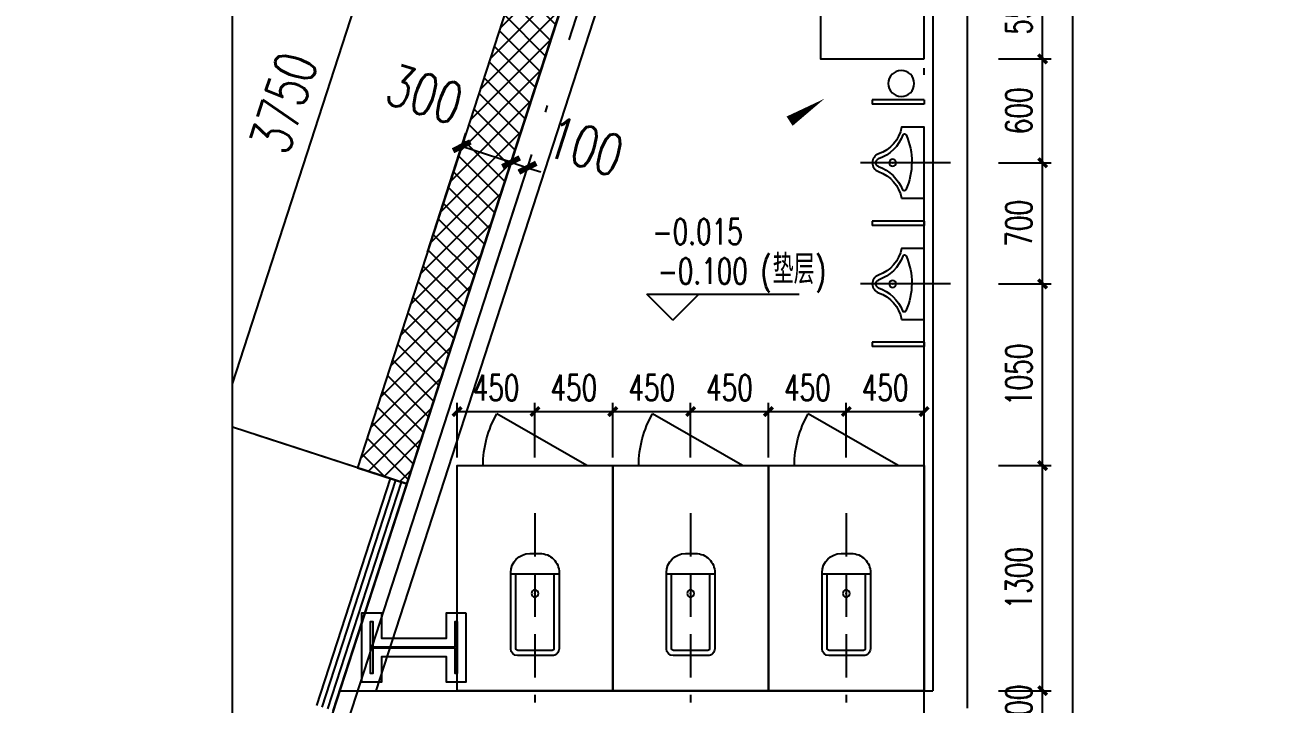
# Model space of a CAD drawing. Extents: x -222544 to -13848, y -31368 to 85559.
# Drawn here: x -49837 to -42616, y 16745 to 20667 of the extents above; entities that cross this region are included whole.
import ezdxf
from ezdxf.xclip import XClip

# ---------------------------------------------------------------- set-up
doc = ezdxf.new("R2010")
doc.units = 0
doc.header["$LTSCALE"] = 1000
doc.header["$MEASUREMENT"] = 0
doc.header["$XCLIPFRAME"] = 0
doc.linetypes.add('10平面$0$DASH', pattern=[0.35, 0.25, -0.1])
doc.linetypes.add('10平面$0$DOTE', pattern=[2.4200000000000004, 2, -0.2, 0.02, -0.2])
doc.layers.get('Defpoints').update_dxf_attribs({"color": 210})
for name, color, linetype in [('10平面$0$A-AXIS-DOTE', 14, '10平面$0$DOTE'), ('10平面$0$A-AXIS-DP', 126, 'Continuous'), ('10平面$0$A-HATCH-2', 251, 'Continuous'), ('10平面$0$A-LIN-V', 9, 'Continuous'), ('10平面$0$A-SFCE', 30, 'Continuous'), ('10平面$0$A-WC', 223, 'Continuous'), ('10平面$0$A-WINDOW', 140, 'Continuous'), ('10平面$0$A-云线（根据审图意见修改）', 4, 'Continuous'), ('10平面$0$AS-WALL', 40, 'Continuous'), ('10平面$0$AS-结构边线层', 200, 'Continuous'), ('10平面$0$DIM_ELEV', 3, 'Continuous'), ('10平面$0$DIM_SYMB', 3, 'Continuous'), ('10平面$0$PUB_HATCH', 8, 'Continuous'), ('10平面$0$PUB_TEXT', 7, 'Continuous'), ('10平面$0$建-墙-幕', 4, 'Continuous'), ('10平面$0$建-标高', 3, 'Continuous'), ('A-AXIS-DP', 126, 'Continuous'), ('A-WINDOW', 140, 'Continuous'), ('DIM_SYMB', 3, 'Continuous')]:
    doc.layers.add(name, color=color, linetype=linetype)
doc.styles.add('10平面$0$_TCH_DIM_T3', font='SIMPLEX', dxfattribs={"width": 0.7058823529411765, "bigfont": 'GBCBIG'})
doc.styles.add('10平面$0$A-STANDARD', font='SIMPLEX', dxfattribs={"bigfont": 'GBCBIG'})
doc.styles.add('_TCH_DIM_T3', font='SIMPLEX', dxfattribs={"width": 0.7058823529411765, "bigfont": 'GBCBIG'})
doc.dimstyles.new('10平面$0$_TCH_ARCH&&80', dxfattribs={"dimtxt": 238, "dimasz": 80, "dimexe": 80, "dimexo": 80, "dimgap": 101, "dimtad": 1, "dimdec": 0, "dimzin": 0, "dimdsep": 46, "dimtxsty": '10平面$0$_TCH_DIM_T3', "dimblk": '10平面$0$_ArchTick', "dimcen": 0.09, "dimclrt": 7, "dimazin": 2, "dimtfac": 1, "dimtdec": 0, "dimtix": 1, "dimtmove": 2, "dimatfit": 3, "dimfxl": 0, "dimtolj": 1, "dimtzin": 0, "dimarcsym": 0})
doc.dimstyles.new('_TCH_ARCH&&50', dxfattribs={"dimtxt": 148.75, "dimasz": 50, "dimexe": 50, "dimexo": 50, "dimgap": 63.12500000000001, "dimtad": 1, "dimdec": 0, "dimzin": 0, "dimdsep": 46, "dimtxsty": '_TCH_DIM_T3', "dimblk": 'ARCHTICK', "dimcen": 0.09, "dimclrt": 7, "dimazin": 2, "dimtfac": 1, "dimtdec": 0, "dimtix": 1, "dimtmove": 2, "dimatfit": 3, "dimfxl": 0, "dimtolj": 1, "dimtzin": 0, "dimarcsym": 0})

# ---------------------------------------------------------------- blocks, each defined once
blk = doc.blocks.new('10平面$0$dote')
at = {"layer": '10平面$0$A-AXIS-DOTE', "ltscale": 2}
for p, q in [((-43117.79967473072, -169748.8673130367), (-43117.79967473072, -75950)), ((82882.20032526908, -264079.9999961853), (82882.20032526902, -167560.7086373401))]:
    blk.add_line(p, q, dxfattribs=at)
blk.add_lwpolyline([(-66316.35296111749, -152160.3740054358), (-42470.19475549422, -78665.96013989532)], dxfattribs=at)
blk = doc.blocks.new('10平面$0$厕卫')
at = {"layer": '10平面$0$A-AXIS-DOTE', "linetype": '10平面$0$DASH'}
blk.add_line((50, -823.114372253418), (50, 271.885627746582), dxfattribs=at)
at = {"layer": '10平面$0$A-WC'}
for p, q in [((-59.78343963623047, -40), (-59.78343963623047, -469.6564288139343)), ((149.7834396362305, -30), (-49.78343963623047, -30)), ((159.7834396362305, -469.6564288139343), (159.7834396362305, -40)), ((189.7834396362305, -469.6564288139343), (-89.78343963623047, -469.6564288139343)), ((350, -1097.23339176178), (-169.6152420043945, -1397.23339176178))]:
    blk.add_line(p, q, dxfattribs=at)
blk.add_lwpolyline([(-400, 202.7666082382202), (-400, -1097.23339176178), (500, -1097.23339176178), (500, 202.7666082382202)], close=True, dxfattribs=at)
blk.add_lwpolyline([(189.7834396362305, -40, 0.4142135623730951), (149.7834396362305, 0), (-49.78343963623047, 0, 0.4142135623730951), (-89.78343963623047, -40), (-89.78343963623047, -479.6564288139343, 0.4142135623730951), (20.21656036376953, -589.6564288139343), (79.78343963623047, -589.6564288139343, 0.4142135623730903), (189.7834396362305, -479.6564288139343)], format="xyb", close=True, dxfattribs=at)
blk.add_circle((50, -358.6146011352539), 20, dxfattribs=at)
for centre, radius, start, end in [((-49.78343963623047, -40), 10, 90, 180), ((149.7834396362305, -40), 10, 0, 90), ((350, -1097.23339176178), 599.9999999999995, 180, 209.9998831151044)]:
    blk.add_arc(centre, radius, start, end, dxfattribs=at)
for p in [(50, 0), (50, -358.6146011352539)]:
    blk.add_point(p, dxfattribs=at)
blk = doc.blocks.new('10平面$0$$lvtry$00000224')
at = {"color": 0}
for p, q in [((-362.5000001189765, -1.369509844441253e-06), (-362.5000001189765, -300.0000013695098)), ((-337.5000001189765, -1.369509845972061e-06), (-362.5000001189765, -1.369509844441253e-06)), ((-337.5000001189765, -1.369509845972061e-06), (-337.5000001189765, -300.0000013695098)), ((337.4999998810235, -1.369509844441253e-06), (337.4999998810235, -300.0000013695098)), ((362.4999998810235, -1.369509845972061e-06), (337.4999998810235, -1.369509844441253e-06)), ((362.4999998810235, -1.369509845972061e-06), (362.4999998810235, -300.0000013695098)), ((-337.5000001189765, -300.0000013695098), (-362.5000001189765, -300.0000013695098)), ((362.4999998810235, -300.0000013695098), (337.4999998810235, -300.0000013695098))]:
    blk.add_line(p, q, dxfattribs=at)
at = {"color": 0, "elevation": 1e-08}
blk.add_lwpolyline([(-205, -130.6921668672003), (-205, 0), (205, 0), (205, -130.6921668676659, 0.2680681872429386), (50.76696929242462, -263.4628327437676, -0.3177651244820785), (-5.727633833885193e-08, -299.6467267489061, -0.3177651238976431), (-50.76696929195896, -263.4628327442333, 0.2680681872434905)], format="xyb", close=True, dxfattribs=at)
at = {"color": 0}
blk.add_circle((0, -181.622158779297, 1e-08), 20, dxfattribs=at)
for centre, radius, start, end in [((5.09339536074549, -466.4251228258945, 1e-08), 395.0016948295107, 66.66751465096227, 114.1083874687021), ((-152.1659696591087, -115.0054347957484, 1e-08), 10, 114.1083874687021, 248.1393961379835), ((-242.8073158459738, -340.9316236418672, 1e-08), 233.4306809856922, 19.26394190434416, 68.13939613798351), ((242.8073158459738, -340.9316236418672, 1e-08), 233.4306809856917, 110.4941076083355, 160.7360580956559), ((157.579544424545, -112.9081085743383, 1e-08), 10, 290.4941076083355, 66.66751465096227), ((0.2095041857101023, -256, 1e-08), 23.99999999999859, 199.2639419043441, 269.499839251993), ((-0.2095041857101023, -256, 1e-08), 24.00000000000079, 270.500160748007, 340.7360580956558)]:
    blk.add_arc(centre, radius, start, end, dxfattribs=at)
blk.add_point((0, -181.622158779297, 1e-08), dxfattribs=at)
at = {"layer": '10平面$0$A-AXIS-DOTE'}
blk.add_lwpolyline([(-1.327134668827057e-07, 152.6724720913917), (-1.327134668827057e-07, -367.3275279086083)], dxfattribs=at)
blk = doc.blocks.new('10平面$0$小便器')
at = {"layer": '10平面$0$A-WC', "xscale": -1, "rotation": 89.99999999999999}
blk.add_blockref('10平面$0$$lvtry$00000224', (2044606.132980346, 1695653.609367371), dxfattribs=at)
blk = doc.blocks.new('10平面$0$45345')
at = {"layer": '10平面$0$A-WC'}
h = blk.add_hatch(dxfattribs=at)
h.set_pattern_fill('ANSI31', color=256, scale=10, angle=7.69694232914171e-13)
h.set_pattern_definition([(30.00000000072439, (40598742844.53468, 3385776346.450553), (-7.937500000173811, 13.74815328497761), [])])
edge = h.paths.add_edge_path()
edge.add_arc((40598742441.34776, 3385774511.717568), 50, 0, 360)
blk.add_circle((40598742441.34776, 3385774511.717568), 50, dxfattribs=at)
blk = doc.blocks.new('10平面$0$43243')
at = {"layer": '10平面$0$AS-结构边线层'}
blk.add_lwpolyline([(-229294.1845319311, 723089.9999962754), (-250514.1845319296, 723089.9999964598), (-250514.1845319408, 722919.9999964605), (-252354.184572607, 722919.9999964794), (-252354.1845726069, 722470.0003882067), (-254454.1845521902, 722470.0003872726), (-254454.1845522445, 722919.9999964752), (-264361.0353498883, 722919.9999961973), (-285754.1844616398, 656985.8172614059)], dxfattribs=at)
blk = doc.blocks.new('10平面$0$342343243')
at = {"layer": '10平面$0$A-AXIS-DP', "color": 5}
blk.add_lwpolyline([(-155704.1845301406, 832069.9999961851), (-155404.1845301406, 832069.9999961851), (-155404.1845301406, 832057.9999961851), (-155550.1845301406, 832057.9999961851), (-155550.1845301406, 831581.9999961851), (-155404.1845301406, 831581.9999961851), (-155404.1845301406, 831569.9999961851), (-155704.1845301406, 831569.9999961851), (-155704.1845301406, 831581.9999961851), (-155558.1845301406, 831581.9999961851), (-155558.1845301406, 832057.9999961851), (-155704.1845301406, 832057.9999961851), (-155704.1845301406, 832069.9999961851)], close=True, dxfattribs=at)
at = {"layer": '10平面$0$A-HATCH-2'}
blk.add_lwpolyline([(-155754.1845301406, 832119.9999961851), (-155354.1845301406, 832119.9999961851), (-155354.1845301406, 832007.9999961851), (-155500.1845301406, 832007.9999961851), (-155500.1845301406, 831631.9999961851), (-155354.1845301406, 831631.9999961851), (-155354.1845301406, 831519.9999961851), (-155754.1845301406, 831519.9999961851), (-155754.1845301406, 831631.9999961851), (-155608.1845301406, 831631.9999961851), (-155608.1845301406, 832007.9999961851), (-155754.1845301406, 832007.9999961851)], close=True, dxfattribs=at)
blk = doc.blocks.new('10平面$0$33333')
at = {"layer": '10平面$0$A-AXIS-DP', "rotation": 270}
blk.add_blockref('10平面$0$342343243', (-1098624.184520937, 558765.8154660431), dxfattribs=at)
blk = doc.blocks.new('10平面$0$3132')
at = {"layer": '10平面$0$DIM_ELEV', "linetype": '10平面$0$DASH', "const_width": 30}
blk.add_lwpolyline([(-267460, 723920), (-262590, 723920, -0.414213562373095), (-262090, 723420), (-262090, 713480, -0.414213562373095), (-262590, 712980), (-267460, 712980, -0.414213562373095), (-267960, 713480), (-267960, 723420, -0.414213562373095)], format="xyb", close=True, dxfattribs=at)
blk = doc.blocks.new('10平面$0$2343243')
at = {"layer": '10平面$0$A-云线（根据审图意见修改）', "color": 1, "ltscale": 500}
blk.add_lwpolyline([(-265623.3168865332, 705106.6805161908), (-178050.5180093576, 972846.4241111586), (-230714.4911973404, 804819.9999973776)], dxfattribs=at)
blk = doc.blocks.new('10平面$0$_ArchTick')
at = {"color": 0, "linetype": 'ByBlock', "const_width": 0.4}
blk.add_lwpolyline([(-0.5, -0.5), (0.5, 0.5)], dxfattribs=at)
blk = doc.blocks.new('*D699')
at = {"layer": '10平面$0$A-AXIS-DP', "color": 0, "lineweight": -2, "transparency": 16777216}
for p, q in [((-269161.1532637305, 711811.5777443454), (-267926.6598668417, 715616.3150878991)), ((-266844.7081582245, 715265.2626710212), (-268002.7546132362, 715641.0049556823)), ((-268079.2015551132, 711460.5253274674), (-269237.248010125, 711836.2676121285))]:
    blk.add_line(p, q, dxfattribs=at)
at = {"layer": 'Defpoints', "color": 0, "transparency": 16777216}
for p in [(-267926.6598668417, 715616.3150878991), (-266768.6134118299, 715240.572803238), (-268003.1068087188, 711435.8354596843)]:
    blk.add_point(p, dxfattribs=at)
at = {"layer": '10平面$0$A-AXIS-DP', "color": 0, "lineweight": -2, "transparency": 16777216, "xscale": 80, "yscale": 80, "zscale": 80}
for p, rotation in [((-267926.6598668417, 715616.3150878991), 72.02371341813716), ((-269161.1532637305, 711811.5777443454), 252.0237134181372)]:
    blk.add_blockref('10平面$0$_ArchTick', p, dxfattribs=dict(at, rotation=rotation))
at = {"layer": '10平面$0$A-AXIS-DP', "color": 7, "transparency": 16777216, "insert": (-268753.1671178711, 713781.8435525259), "char_height": 238, "attachment_point": 5, "rotation": 72.02371341813716, "style": '10平面$0$_TCH_DIM_T3'}
blk.add_mtext('\\A1;4000', dxfattribs=at)
blk = doc.blocks.new('*D700')
at = {"layer": '10平面$0$A-AXIS-DP', "color": 0, "lineweight": -2, "transparency": 16777216}
for p, q in [((-267926.6598668417, 715616.3150878992), (-266769.3223146674, 719183.2563246464)), ((-265687.3706060501, 718832.2039077685), (-266845.4170610619, 719207.9461924296)), ((-266844.7081582245, 715265.2626710213), (-268002.7546132362, 715641.0049556824))]:
    blk.add_line(p, q, dxfattribs=at)
at = {"layer": 'Defpoints', "color": 0, "transparency": 16777216}
for p in [(-266769.3223146674, 719183.2563246464), (-265611.2758596556, 718807.5140399853), (-266768.6134118299, 715240.572803238)]:
    blk.add_point(p, dxfattribs=at)
at = {"layer": '10平面$0$A-AXIS-DP', "color": 0, "lineweight": -2, "transparency": 16777216, "xscale": 80, "yscale": 80, "zscale": 80}
for p, rotation in [((-266769.3223146674, 719183.2563246464), 72.0237134181371), ((-267926.6598668417, 715616.3150878992), 252.0237134181371)]:
    blk.add_blockref('10平面$0$_ArchTick', p, dxfattribs=dict(at, rotation=rotation))
at = {"layer": '10平面$0$A-AXIS-DP', "color": 7, "transparency": 16777216, "insert": (-267557.2516433396, 717467.6828426765), "char_height": 238, "attachment_point": 5, "rotation": 72.0237134181371, "style": '10平面$0$_TCH_DIM_T3'}
blk.add_mtext('\\A1;3750', dxfattribs=at)
blk = doc.blocks.new('*D1418')
at = {"layer": '10平面$0$A-AXIS-DP', "color": 0, "lineweight": -2, "transparency": 16777216}
for p, q in [((-266726.0950561, 716602.8896771814), (-266502.809293997, 717291.0615859972)), ((-266527.4991617802, 717214.9668396027), (-266242.1438628007, 717122.3798354159)), ((-266440.7397571206, 716510.3026729944), (-266217.4539950176, 717198.4745818104))]:
    blk.add_line(p, q, dxfattribs=at)
at = {"layer": 'Defpoints', "color": 0, "transparency": 16777216}
for p in [(-266242.1438628007, 717122.3798354159), (-266750.7849238833, 716526.7949307868), (-266465.4296249038, 716434.2079265999)]:
    blk.add_point(p, dxfattribs=at)
at = {"layer": '10平面$0$A-AXIS-DP', "color": 0, "lineweight": -2, "transparency": 16777216, "xscale": 80, "yscale": 80, "zscale": 80}
for p, rotation in [((-266527.4991617802, 717214.9668396027), 162.0237134181401), ((-266242.1438628007, 717122.3798354159), 342.02371341814)]:
    blk.add_blockref('10平面$0$_ArchTick', p, dxfattribs=dict(at, rotation=rotation))
at = {"layer": '10平面$0$A-AXIS-DP', "color": 7, "transparency": 16777216, "insert": (-266741.1525870361, 717515.5799029851), "char_height": 238, "attachment_point": 5, "rotation": 342.02371341814006, "style": '10平面$0$_TCH_DIM_T3'}
blk.add_mtext('\\A1;300', dxfattribs=at)
blk = doc.blocks.new('*D1419')
at = {"layer": '10平面$0$A-AXIS-DP', "color": 0, "lineweight": -2, "transparency": 16777216}
for p, q in [((-266440.7397571205, 716510.3026729943), (-266217.4539950174, 717198.4745818102)), ((-266345.621324127, 716479.4403382652), (-266122.3355620239, 717167.6122470812)), ((-266242.1438628006, 717122.3798354156), (-266318.2386091951, 717147.0697031989)), ((-266242.1438628006, 717122.3798354156), (-266147.025429807, 717091.5175006867)), ((-266147.025429807, 717091.5175006867), (-266070.9306834125, 717066.8276329035))]:
    blk.add_line(p, q, dxfattribs=at)
at = {"layer": 'Defpoints', "color": 0, "transparency": 16777216}
for p in [(-266147.025429807, 717091.5175006867), (-266465.4296249036, 716434.2079265998), (-266370.3111919102, 716403.3455918706)]:
    blk.add_point(p, dxfattribs=at)
at = {"layer": '10平面$0$A-AXIS-DP', "color": 0, "lineweight": -2, "transparency": 16777216, "xscale": 80, "yscale": 80, "zscale": 80}
for p, rotation in [((-266242.1438628006, 717122.3798354156), 342.0237134181418), ((-266147.025429807, 717091.5175006867), 162.0237134181418)]:
    blk.add_blockref('10平面$0$_ArchTick', p, dxfattribs=dict(at, rotation=rotation))
at = {"layer": '10平面$0$A-AXIS-DP', "color": 7, "transparency": 16777216, "insert": (-265812.7966810224, 717214.3635160305), "char_height": 238, "attachment_point": 5, "rotation": 342.02371341814177, "style": '10平面$0$_TCH_DIM_T3'}
blk.add_mtext('\\A1;100', dxfattribs=at)
blk = doc.blocks.new('_ArchTick')
at = {"color": 0, "linetype": 'ByBlock', "const_width": 0.4}
blk.add_lwpolyline([(-0.5, -0.5), (0.5, 0.5)], dxfattribs=at)
blk = doc.blocks.new('*D329')
at = {"layer": 'A-AXIS-DP', "color": 0, "lineweight": -2, "transparency": 16777216}
for p, q in [((-43953.74451973083, 16821.42468788756), (-43953.74451973083, 16871.42468788756)), ((-44208.85793677629, 16821.42468788756), (-43903.74451973083, 16821.42468788756)), ((-43953.74451973083, 16621.42468595371), (-43953.74451973083, 16821.42468788756)), ((-44208.85793791959, 16621.42468595371), (-43903.74451973083, 16621.42468595371)), ((-43953.74451973083, 16621.42468595371), (-43953.74451973083, 16571.42468595371))]:
    blk.add_line(p, q, dxfattribs=at)
at = {"layer": 'Defpoints', "color": 0, "transparency": 16777216}
for p in [(-44258.85793677629, 16821.42468788756), (-43953.74451973083, 16821.42468788756), (-44258.85793791959, 16621.42468595371)]:
    blk.add_point(p, dxfattribs=at)
at = {"layer": 'A-AXIS-DP', "color": 0, "lineweight": -2, "transparency": 16777216, "xscale": 50, "yscale": 50, "zscale": 50}
for p, rotation in [((-43953.74451973083, 16821.42468788756), 270), ((-43953.74451973083, 16621.42468595371), 90)]:
    blk.add_blockref('_ArchTick', p, dxfattribs=dict(at, rotation=rotation))
at = {"layer": 'A-AXIS-DP', "color": 7, "transparency": 16777216, "insert": (-44091.24451973081, 16721.42468692065), "char_height": 148.75, "attachment_point": 5, "rotation": 90, "style": '_TCH_DIM_T3'}
blk.add_mtext('\\A1;200', dxfattribs=at)
blk = doc.blocks.new('*D330')
at = {"layer": 'A-AXIS-DP', "color": 0, "lineweight": -2, "transparency": 16777216}
for p, q in [((-44208.85792934478, 18121.42468783146), (-43903.74451544342, 18121.42468783146)), ((-43953.74451544342, 16821.42468788756), (-43953.74451544342, 18121.42468783146)), ((-44208.85793677629, 16821.42468788756), (-43903.74451544342, 16821.42468788756))]:
    blk.add_line(p, q, dxfattribs=at)
at = {"layer": 'Defpoints', "color": 0, "transparency": 16777216}
for p in [(-44258.85792934478, 18121.42468783146), (-43953.74451544342, 18121.42468783146), (-44258.85793677629, 16821.42468788756)]:
    blk.add_point(p, dxfattribs=at)
at = {"layer": 'A-AXIS-DP', "color": 0, "lineweight": -2, "transparency": 16777216, "xscale": 50, "yscale": 50, "zscale": 50}
for p, rotation in [((-43953.74451544342, 18121.42468783146), 90), ((-43953.74451544342, 16821.42468788756), 270)]:
    blk.add_blockref('_ArchTick', p, dxfattribs=dict(at, rotation=rotation))
at = {"layer": 'A-AXIS-DP', "color": 7, "transparency": 16777216, "insert": (-44091.2445154434, 17471.42468785952), "char_height": 148.75, "attachment_point": 5, "rotation": 90, "style": '_TCH_DIM_T3'}
blk.add_mtext('\\A1;1300', dxfattribs=at)
blk = doc.blocks.new('*D331')
at = {"layer": 'A-AXIS-DP', "color": 0, "lineweight": -2, "transparency": 16777216}
for p, q in [((-44208.85792334241, 19171.42468744451), (-43903.74450872648, 19171.42468744451)), ((-43953.74450872648, 18121.42468783146), (-43953.74450872648, 19171.42468744451)), ((-44208.85792934478, 18121.42468783146), (-43903.74450872648, 18121.42468783146))]:
    blk.add_line(p, q, dxfattribs=at)
at = {"layer": 'Defpoints', "color": 0, "transparency": 16777216}
for p in [(-44258.85792334241, 19171.42468744451), (-43953.74450872648, 19171.42468744451), (-44258.85792934478, 18121.42468783146)]:
    blk.add_point(p, dxfattribs=at)
at = {"layer": 'A-AXIS-DP', "color": 0, "lineweight": -2, "transparency": 16777216, "xscale": 50, "yscale": 50, "zscale": 50}
for p, rotation in [((-43953.74450872648, 19171.42468744451), 90), ((-43953.74450872648, 18121.42468783146), 270)]:
    blk.add_blockref('_ArchTick', p, dxfattribs=dict(at, rotation=rotation))
at = {"layer": 'A-AXIS-DP', "color": 7, "transparency": 16777216, "insert": (-44091.24450872646, 18646.42468763799), "char_height": 148.75, "attachment_point": 5, "rotation": 90, "style": '_TCH_DIM_T3'}
blk.add_mtext('\\A1;1050', dxfattribs=at)
blk = doc.blocks.new('*D332')
at = {"layer": 'A-AXIS-DP', "color": 0, "lineweight": -2, "transparency": 16777216}
for p, q in [((-44208.85791934083, 19871.42468744358), (-43903.74450372451, 19871.42468744358)), ((-43953.74450372451, 19171.42468744451), (-43953.74450372451, 19871.42468744358)), ((-44208.85792334241, 19171.42468744451), (-43903.74450372451, 19171.42468744451))]:
    blk.add_line(p, q, dxfattribs=at)
at = {"layer": 'Defpoints', "color": 0, "transparency": 16777216}
for p in [(-44258.85791934083, 19871.42468744358), (-43953.74450372451, 19871.42468744358), (-44258.85792334241, 19171.42468744451)]:
    blk.add_point(p, dxfattribs=at)
at = {"layer": 'A-AXIS-DP', "color": 0, "lineweight": -2, "transparency": 16777216, "xscale": 50, "yscale": 50, "zscale": 50}
for p, rotation in [((-43953.74450372451, 19871.42468744358), 90), ((-43953.74450372451, 19171.42468744451), 270)]:
    blk.add_blockref('_ArchTick', p, dxfattribs=dict(at, rotation=rotation))
at = {"layer": 'A-AXIS-DP', "color": 7, "transparency": 16777216, "insert": (-44091.24450372449, 19521.42468744405), "char_height": 148.75, "attachment_point": 5, "rotation": 90, "style": '_TCH_DIM_T3'}
blk.add_mtext('\\A1;700', dxfattribs=at)
blk = doc.blocks.new('*D333')
at = {"layer": 'A-AXIS-DP', "color": 0, "lineweight": -2, "transparency": 16777216}
for p, q in [((-44208.85791591091, 20471.42468771327), (-43903.74450000875, 20471.42468771327)), ((-43953.74450000875, 19871.42468744358), (-43953.74450000875, 20471.42468771327)), ((-44208.85791934083, 19871.42468744358), (-43903.74450000875, 19871.42468744358))]:
    blk.add_line(p, q, dxfattribs=at)
at = {"layer": 'Defpoints', "color": 0, "transparency": 16777216}
for p in [(-44258.85791591091, 20471.42468771327), (-43953.74450000875, 20471.42468771327), (-44258.85791934083, 19871.42468744358)]:
    blk.add_point(p, dxfattribs=at)
at = {"layer": 'A-AXIS-DP', "color": 0, "lineweight": -2, "transparency": 16777216, "xscale": 50, "yscale": 50, "zscale": 50}
for p, rotation in [((-43953.74450000875, 20471.42468771327), 90), ((-43953.74450000875, 19871.42468744358), 270)]:
    blk.add_blockref('_ArchTick', p, dxfattribs=dict(at, rotation=rotation))
at = {"layer": 'A-AXIS-DP', "color": 7, "transparency": 16777216, "insert": (-44091.24450000873, 20171.42468757843), "char_height": 148.75, "attachment_point": 5, "rotation": 90, "style": '_TCH_DIM_T3'}
blk.add_mtext('\\A1;600', dxfattribs=at)
blk = doc.blocks.new('*D334')
at = {"layer": 'A-AXIS-DP', "color": 0, "lineweight": -2, "transparency": 16777216}
for p, q in [((-44208.85791276681, 21021.42468697109), (-43903.74449672174, 21021.42468697109)), ((-43953.74449672174, 20471.42468771328), (-43953.74449672174, 21021.42468697109)), ((-44208.85791591091, 20471.42468771328), (-43903.74449672174, 20471.42468771328))]:
    blk.add_line(p, q, dxfattribs=at)
at = {"layer": 'Defpoints', "color": 0, "transparency": 16777216}
for p in [(-44258.85791276681, 21021.42468697109), (-43953.74449672174, 21021.42468697109), (-44258.85791591091, 20471.42468771328)]:
    blk.add_point(p, dxfattribs=at)
at = {"layer": 'A-AXIS-DP', "color": 0, "lineweight": -2, "transparency": 16777216, "xscale": 50, "yscale": 50, "zscale": 50}
for p, rotation in [((-43953.74449672174, 21021.42468697109), 90), ((-43953.74449672174, 20471.42468771328), 270)]:
    blk.add_blockref('_ArchTick', p, dxfattribs=dict(at, rotation=rotation))
at = {"layer": 'A-AXIS-DP', "color": 7, "transparency": 16777216, "insert": (-44091.24449672172, 20746.42468734219), "char_height": 148.75, "attachment_point": 5, "rotation": 90, "style": '_TCH_DIM_T3'}
blk.add_mtext('\\A1;550', dxfattribs=at)
blk = doc.blocks.new('*D343')
at = {"layer": 'A-AXIS-DP', "color": 0, "lineweight": -2, "transparency": 16777216}
for p, q in [((-47338.85791618358, 18169.33309236684), (-47338.85791618358, 18484.03618369974)), ((-47338.85791618358, 18434.03618369974), (-46888.85791618288, 18434.03618369974)), ((-46888.85791618288, 18169.33309236557), (-46888.85791618288, 18484.03618369974))]:
    blk.add_line(p, q, dxfattribs=at)
at = {"layer": 'Defpoints', "color": 0, "transparency": 16777216}
for p in [(-46888.85791618288, 18434.03618369974), (-47338.85791618358, 18119.33309236684), (-46888.85791618288, 18119.33309236557)]:
    blk.add_point(p, dxfattribs=at)
at = {"layer": 'A-AXIS-DP', "color": 0, "lineweight": -2, "transparency": 16777216, "xscale": 50, "yscale": 50, "zscale": 50, "rotation": 180}
blk.add_blockref('_ArchTick', (-47338.85791618358, 18434.03618369974), dxfattribs=at)
at = {"layer": 'A-AXIS-DP', "color": 0, "lineweight": -2, "transparency": 16777216, "xscale": 50, "yscale": 50, "zscale": 50}
blk.add_blockref('_ArchTick', (-46888.85791618288, 18434.03618369974), dxfattribs=at)
at = {"layer": 'A-AXIS-DP', "color": 7, "transparency": 16777216, "insert": (-47113.85791618323, 18571.53618369974), "char_height": 148.75, "attachment_point": 5, "style": '_TCH_DIM_T3'}
blk.add_mtext('\\A1;450', dxfattribs=at)
blk = doc.blocks.new('*D344')
at = {"layer": 'A-AXIS-DP', "color": 0, "lineweight": -2, "transparency": 16777216}
for p, q in [((-46888.85791618288, 18169.33309236557), (-46888.85791618288, 18484.03618369847)), ((-46888.85791618288, 18434.03618369847), (-46438.85791618358, 18434.03618369847)), ((-46438.85791618358, 18169.33309236431), (-46438.85791618358, 18484.03618369847))]:
    blk.add_line(p, q, dxfattribs=at)
at = {"layer": 'Defpoints', "color": 0, "transparency": 16777216}
for p in [(-46438.85791618358, 18434.03618369847), (-46888.85791618288, 18119.33309236557), (-46438.85791618358, 18119.33309236431)]:
    blk.add_point(p, dxfattribs=at)
at = {"layer": 'A-AXIS-DP', "color": 0, "lineweight": -2, "transparency": 16777216, "xscale": 50, "yscale": 50, "zscale": 50, "rotation": 180}
blk.add_blockref('_ArchTick', (-46888.85791618288, 18434.03618369847), dxfattribs=at)
at = {"layer": 'A-AXIS-DP', "color": 0, "lineweight": -2, "transparency": 16777216, "xscale": 50, "yscale": 50, "zscale": 50}
blk.add_blockref('_ArchTick', (-46438.85791618358, 18434.03618369847), dxfattribs=at)
at = {"layer": 'A-AXIS-DP', "color": 7, "transparency": 16777216, "insert": (-46663.85791618323, 18571.53618369847), "char_height": 148.75, "attachment_point": 5, "style": '_TCH_DIM_T3'}
blk.add_mtext('\\A1;450', dxfattribs=at)
blk = doc.blocks.new('*D345')
at = {"layer": 'A-AXIS-DP', "color": 0, "lineweight": -2, "transparency": 16777216}
for p, q in [((-46438.85791618358, 18169.33309236431), (-46438.85791618358, 18484.03618369721)), ((-46438.85791618358, 18434.03618369721), (-45988.85791618288, 18434.03618369721)), ((-45988.85791618288, 18169.33309236304), (-45988.85791618288, 18484.03618369721))]:
    blk.add_line(p, q, dxfattribs=at)
at = {"layer": 'Defpoints', "color": 0, "transparency": 16777216}
for p in [(-45988.85791618288, 18434.03618369721), (-46438.85791618358, 18119.33309236431), (-45988.85791618288, 18119.33309236304)]:
    blk.add_point(p, dxfattribs=at)
at = {"layer": 'A-AXIS-DP', "color": 0, "lineweight": -2, "transparency": 16777216, "xscale": 50, "yscale": 50, "zscale": 50, "rotation": 180}
blk.add_blockref('_ArchTick', (-46438.85791618358, 18434.03618369721), dxfattribs=at)
at = {"layer": 'A-AXIS-DP', "color": 0, "lineweight": -2, "transparency": 16777216, "xscale": 50, "yscale": 50, "zscale": 50}
blk.add_blockref('_ArchTick', (-45988.85791618288, 18434.03618369721), dxfattribs=at)
at = {"layer": 'A-AXIS-DP', "color": 7, "transparency": 16777216, "insert": (-46213.85791618323, 18571.53618369721), "char_height": 148.75, "attachment_point": 5, "style": '_TCH_DIM_T3'}
blk.add_mtext('\\A1;450', dxfattribs=at)
blk = doc.blocks.new('*D346')
at = {"layer": 'A-AXIS-DP', "color": 0, "lineweight": -2, "transparency": 16777216}
for p, q in [((-45988.85791618288, 18169.33309236304), (-45988.85791618288, 18484.03618369594)), ((-45988.85791618288, 18434.03618369594), (-45538.85791618357, 18434.03618369594)), ((-45538.85791618357, 18169.33309236178), (-45538.85791618357, 18484.03618369594))]:
    blk.add_line(p, q, dxfattribs=at)
at = {"layer": 'Defpoints', "color": 0, "transparency": 16777216}
for p in [(-45538.85791618357, 18434.03618369594), (-45988.85791618288, 18119.33309236304), (-45538.85791618357, 18119.33309236178)]:
    blk.add_point(p, dxfattribs=at)
at = {"layer": 'A-AXIS-DP', "color": 0, "lineweight": -2, "transparency": 16777216, "xscale": 50, "yscale": 50, "zscale": 50, "rotation": 180}
blk.add_blockref('_ArchTick', (-45988.85791618288, 18434.03618369594), dxfattribs=at)
at = {"layer": 'A-AXIS-DP', "color": 0, "lineweight": -2, "transparency": 16777216, "xscale": 50, "yscale": 50, "zscale": 50}
blk.add_blockref('_ArchTick', (-45538.85791618357, 18434.03618369594), dxfattribs=at)
at = {"layer": 'A-AXIS-DP', "color": 7, "transparency": 16777216, "insert": (-45763.85791618322, 18571.53618369594), "char_height": 148.75, "attachment_point": 5, "style": '_TCH_DIM_T3'}
blk.add_mtext('\\A1;450', dxfattribs=at)
blk = doc.blocks.new('*D347')
at = {"layer": 'A-AXIS-DP', "color": 0, "lineweight": -2, "transparency": 16777216}
for p, q in [((-45538.85791618357, 18169.33309236178), (-45538.85791618357, 18484.03618369468)), ((-45538.85791618357, 18434.03618369468), (-45088.85791618377, 18434.03618369468)), ((-45088.85791618377, 18169.33309236051), (-45088.85791618377, 18484.03618369468))]:
    blk.add_line(p, q, dxfattribs=at)
at = {"layer": 'Defpoints', "color": 0, "transparency": 16777216}
for p in [(-45088.85791618377, 18434.03618369468), (-45538.85791618357, 18119.33309236178), (-45088.85791618377, 18119.33309236051)]:
    blk.add_point(p, dxfattribs=at)
at = {"layer": 'A-AXIS-DP', "color": 0, "lineweight": -2, "transparency": 16777216, "xscale": 50, "yscale": 50, "zscale": 50, "rotation": 180}
blk.add_blockref('_ArchTick', (-45538.85791618357, 18434.03618369468), dxfattribs=at)
at = {"layer": 'A-AXIS-DP', "color": 0, "lineweight": -2, "transparency": 16777216, "xscale": 50, "yscale": 50, "zscale": 50}
blk.add_blockref('_ArchTick', (-45088.85791618377, 18434.03618369468), dxfattribs=at)
at = {"layer": 'A-AXIS-DP', "color": 7, "transparency": 16777216, "insert": (-45313.85791618367, 18571.53618369468), "char_height": 148.75, "attachment_point": 5, "style": '_TCH_DIM_T3'}
blk.add_mtext('\\A1;450', dxfattribs=at)
blk = doc.blocks.new('*D348')
at = {"layer": 'A-AXIS-DP', "color": 0, "lineweight": -2, "transparency": 16777216}
for p, q in [((-45088.85791618377, 18169.33309236051), (-45088.85791618377, 18484.03618369341)), ((-45088.85791618377, 18434.03618369341), (-44638.85791592137, 18434.03618369341)), ((-44638.85791592137, 18169.33309235924), (-44638.85791592137, 18484.03618369341))]:
    blk.add_line(p, q, dxfattribs=at)
at = {"layer": 'Defpoints', "color": 0, "transparency": 16777216}
for p in [(-44638.85791592137, 18434.03618369341), (-45088.85791618377, 18119.33309236051), (-44638.85791592137, 18119.33309235924)]:
    blk.add_point(p, dxfattribs=at)
at = {"layer": 'A-AXIS-DP', "color": 0, "lineweight": -2, "transparency": 16777216, "xscale": 50, "yscale": 50, "zscale": 50, "rotation": 180}
blk.add_blockref('_ArchTick', (-45088.85791618377, 18434.03618369341), dxfattribs=at)
at = {"layer": 'A-AXIS-DP', "color": 0, "lineweight": -2, "transparency": 16777216, "xscale": 50, "yscale": 50, "zscale": 50}
blk.add_blockref('_ArchTick', (-44638.85791592137, 18434.03618369341), dxfattribs=at)
at = {"layer": 'A-AXIS-DP', "color": 7, "transparency": 16777216, "insert": (-44863.85791605257, 18571.53618369341), "char_height": 148.75, "attachment_point": 5, "style": '_TCH_DIM_T3'}
blk.add_mtext('\\A1;450', dxfattribs=at)
blk = doc.blocks.new('10平面')
at = {"layer": '10平面$0$PUB_HATCH'}
h = blk.add_hatch(dxfattribs=at)
h.set_pattern_fill('多孔材料', color=256, scale=30, style=0)
h.set_pattern_definition([(45, (60, 0), (-60.000060993344, 60.000060993344), []), (135, (60, 0), (-60.000060993344, -60.00006099334399), [])])
h.paths.add_polyline_path([(-266844.7081582249, 715265.2626710213), (-265687.3706060346, 718832.2039078157), (-265972.7259050162, 718924.7909120034), (-267130.0634572044, 715357.8496752081)])
at = {"layer": '10平面$0$A-SFCE'}
blk.add_line((-267130.0634572044, 715357.8496752081), (-267717.0403489689, 715548.3014808332), dxfattribs=at)
at = {"layer": '10平面$0$A-WC', "elevation": -1.000000012154942e-08}
blk.add_lwpolyline([(-263854.1845276125, 717719.9999998553), (-263854.1845276125, 718819.9999998553), (-264454.1845276124, 718819.9999998552), (-264454.1845276121, 717719.9999998553), (-263854.1845259409, 717719.9999998553)], dxfattribs=at)
at = {"layer": '10平面$0$AS-WALL'}
for p, q in [((-267232.5256976965, 714070.0000000043), (-265227.0695911527, 720250.8623347187)), ((-267022.2615105091, 714070.000000003), (-265036.8327251666, 720189.1376652599)), ((-263804.1845244773, 719019.9999999682), (-263804.1845244957, 714069.999999979)), ((-263604.1845244939, 713969.9999999811), (-263604.1845244784, 719019.9999999674)), ((-265972.7259050162, 718924.7909120034), (-267130.0634572044, 715357.8496752081)), ((-266844.7081582249, 715265.2626710213), (-265687.3706060346, 718832.2039078157)), ((-267130.0634572044, 715357.8496752081), (-266844.7081582249, 715265.2626710213)), ((-267232.5257255979, 714070.0000000042), (-267159.8398227349, 714070.0000000008)), ((-267159.8398227349, 714070.0000000008), (-263804.1845244957, 714069.999999979))]:
    blk.add_line(p, q, dxfattribs=at)
at = {"layer": '10平面$0$DIM_SYMB'}
blk.add_lwpolyline([(-265160, 717020, 0, 0, 0), (-264430, 717490, 0, 64.00000000000001, 0), (-264631.7929713593, 717360.078497892, 0, 0, 0)], format="xyseb", dxfattribs=at)
at = {"layer": '10平面$0$建-墙-幕'}
for p, q in [((-267365.0972075208, 713985.4311673663), (-266939.8266164566, 715296.1250139392)), ((-267333.3910631897, 713975.1437224566), (-266908.1204721255, 715285.8375690295)), ((-267301.6849188587, 713964.8562775471), (-266876.4143277945, 715275.55012412)), ((-267269.9787745276, 713954.5688326374), (-266844.7081834634, 715265.2626792103)), ((-266939.8266164566, 715296.1250139392), (-266844.7081834634, 715265.2626792103))]:
    blk.add_line(p, q, dxfattribs=at)
at = {"layer": '10平面$0$建-标高'}
for p, q in [((-265306.3848571777, 716210), (-265456.3848571777, 716360)), ((-265456.3848571777, 716360), (-264576.3848571777, 716360)), ((-265306.3848571777, 716210), (-265156.3848571777, 716360))]:
    blk.add_line(p, q, dxfattribs=at)
at = {"rotation": 180.0000000000122}
for p in [(1780751.948455413, 2412773.609367795, -1.000000012154942e-08), (1780751.948455413, 2412073.609367796, -1.000000012154942e-08)]:
    blk.add_blockref('10平面$0$小便器', p, dxfattribs=at)
at = {"xscale": -1, "rotation": 179.9999999999838}
for p in [(-266154.1845247514, 714272.7666082211), (-265254.1845247514, 714272.7666082211), (-264354.1845247516, 714272.7666082209)]:
    blk.add_blockref('10平面$0$厕卫', p, dxfattribs=at)
at = {"layer": '10平面$0$A-AXIS-DP'}
for name in ['10平面$0$2343243', '10平面$0$3132']:
    blk.add_blockref(name, (0, 0), dxfattribs=at)
at = {"layer": '10平面$0$A-LIN-V', "xscale": -1.5, "yscale": 1.5, "zscale": 1.5, "rotation": 342.0237134181253}
blk.add_blockref('10平面$0$45345', (56357673856.94919, -23624605594.52348, -1.000000012154942e-08), dxfattribs=at)
at = {"layer": '10平面$0$A-WINDOW'}
for name in ['10平面$0$43243', '10平面$0$33333']:
    blk.add_blockref(name, (0, 0), dxfattribs=at)
at = {"layer": '10平面$0$AS-WALL'}
blk.add_blockref('10平面$0$dote', (-220736.3848571775, 804819.9999961853), dxfattribs=at)
at = {"layer": '10平面$0$PUB_TEXT', "style": '10平面$0$A-STANDARD', "width": 0.7058823529411765}
for s, p in [('-0.015', (-265425, 716647.5)), ('-0.100', (-265395, 716420)), ('(', (-264800, 716420)), (')', (-264484.2553191489, 716420))]:
    blk.add_text(s, height=148.75, dxfattribs=at).set_placement(p)
at = {"layer": '10平面$0$PUB_TEXT', "style": '10平面$0$A-STANDARD'}
blk.add_text('垫层', height=168.7943262411347, dxfattribs=at).set_placement((-264730, 716420))
at = {"layer": '10平面$0$A-AXIS-DP'}
for p1, p2, distance, picture, middle in [((-266768.6134118299, 715240.572803238), (-265611.2758596556, 718807.5140399851), 1217.4784829506914, '*D700', (-267557.2516433396, 717467.6828426765)), ((-268003.1068087187, 711435.8354596841), (-266768.6134118299, 715240.572803238), 1217.478482950564, '*D699', (-268753.1671178711, 713781.8435525259))]:
    dim = blk.add_aligned_dim(p1=p1, p2=p2, distance=distance, dimstyle='10平面$0$_TCH_ARCH&&80', dxfattribs=at)
    dim.commit()
    dim.dimension.update_dxf_attribs({"geometry": picture, "text_midpoint": middle})
for base, p1, p2, angle, picture, middle in [((-266242.1438628007, 717122.3798354159), (-266750.7849238832, 716526.7949307867), (-266465.4296249037, 716434.2079265999), 342.02371341814006, '*D1418', (-266741.1525870361, 717515.5799029851)), ((-266147.025429807, 717091.5175006867), (-266465.4296249037, 716434.2079265999), (-266370.3111919101, 716403.3455918708), 342.02371341815206, '*D1419', (-265812.7966810224, 717214.3635160305))]:
    dim = blk.add_linear_dim(base=base, p1=p1, p2=p2, angle=angle, dimstyle='10平面$0$_TCH_ARCH&&80', dxfattribs=at)
    dim.commit()
    dim.dimension.update_dxf_attribs({"geometry": picture, "text_midpoint": middle, "dimtype": 161})

msp = doc.modelspace()

# ---------------------------------------------------------------- block references
at = {"layer": 'A-AXIS-DP'}
ref = msp.add_blockref('10平面', (219215.3266085676, -697248.5753121412), dxfattribs=at)
XClip(ref).set_block_clipping_path([(-267853.3911283911, 713226.9498461919), (-262996.9796748553, 723713.1898612839)])
at = {"layer": 'A-WINDOW'}
ref = msp.add_blockref('10平面', (89760.14821583126, -572410.8631739336), dxfattribs=at)
XClip(ref).set_block_clipping_path([(-138649.43710289244, 547908.4159631686), (-127397.90572667489, 552712.4060170917)])

# ---------------------------------------------------------------- next in the draw order: linework, layer by layer
at = {"layer": 'DIM_SYMB'}
msp.add_lwpolyline([(-48638.06451982353, 26464.61454914254), (-43781.65306628775, 26464.61454914254), (-43781.65306628775, 15978.3745340507), (-48638.06451982353, 15978.3745340507)], close=True, dxfattribs=at)

# ---------------------------------------------------------------- next in the draw order: dimensions: what is measured, and where the dimension line sits
at = {"layer": 'A-AXIS-DP'}
for p1, p2, distance, picture, middle in [((-44258.85791591089, 20471.42468771327), (-44258.85791276679, 21021.42468697108), -305.1134160450529, '*D334', (-44091.24449672172, 20746.42468734219)), ((-44258.85791934081, 19871.42468744357), (-44258.85791591089, 20471.42468771326), -305.1134159021458, '*D333', (-44091.24450000873, 20171.42468757843)), ((-44258.8579233424, 19171.4246874445), (-44258.85791934081, 19871.42468744357), -305.11341561629524, '*D332', (-44091.24450372449, 19521.42468744405)), ((-44258.85792934477, 18121.42468783145), (-44258.8579233424, 19171.42468744451), -305.1134146159238, '*D331', (-44091.24450872646, 18646.42468763799)), ((-47338.85791618358, 18119.33309236684), (-46888.85791618288, 18119.33309236557), 314.7030913341695, '*D343', (-47113.85791618323, 18571.53618369974)), ((-46888.85791618288, 18119.33309236557), (-46438.85791618358, 18119.33309236431), 314.70309133415867, '*D344', (-46663.85791618323, 18571.53618369847)), ((-46438.85791618358, 18119.33309236431), (-45988.85791618288, 18119.33309236304), 314.7030913341732, '*D345', (-46213.85791618323, 18571.53618369721)), ((-45988.85791618288, 18119.33309236304), (-45538.85791618357, 18119.33309236178), 314.7030913341586, '*D346', (-45763.85791618322, 18571.53618369594)), ((-45538.85791618357, 18119.33309236178), (-45088.85791618377, 18119.33309236051), 314.7030913341695, '*D347', (-45313.85791618367, 18571.53618369468)), ((-45088.85791618377, 18119.33309236051), (-44638.85791592137, 18119.33309235924), 314.7030913341696, '*D348', (-44863.85791605257, 18571.53618369341)), ((-44258.85793677627, 16821.42468788756), (-44258.85792934477, 18121.42468783145), -305.11341390135203, '*D330', (-44091.2445154434, 17471.42468785952)), ((-44258.85793791958, 16621.4246859537), (-44258.85793677627, 16821.42468788756), -305.11341704543884, '*D329', (-44091.24451973081, 16721.42468692065))]:
    dim = msp.add_aligned_dim(p1=p1, p2=p2, distance=distance, dimstyle='_TCH_ARCH&&50', dxfattribs=at)
    dim.commit()
    dim.dimension.update_dxf_attribs({"geometry": picture, "text_midpoint": middle})

doc.saveas('drawing.dxf')
